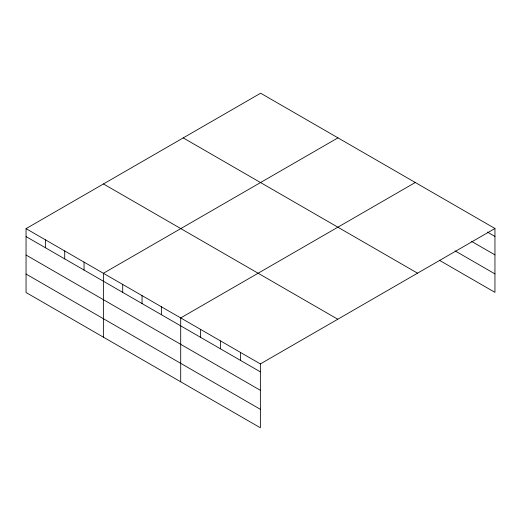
<?xml version="1.0" encoding="UTF-8"?>
<svg xmlns="http://www.w3.org/2000/svg" width="521" height="521" viewBox="0 0 521 521"><rect width="100%" height="100%" fill="white"/><g stroke="black" fill="none" stroke-linecap="round" stroke-linejoin="round"><path stroke-width="0.78" d="M439.32 260.24L494.95 292.353L494.95 228.491L260.63 93.213L26.05 228.647L26.05 292.509L260.37 427.787L260.37 363.925L26.05 228.647M337.953 137.857L103.373 273.291L103.373 337.152M415.283 182.5L180.702 317.934L180.702 381.795M260.37 363.925L494.95 228.491M487.395 232.06L494.95 236.423M471.596 241.399L494.95 254.88M455.113 250.901L494.95 273.896M183.216 137.902L417.536 273.186M103.464 183.952L337.784 319.236M26.05 236.573L260.37 371.857M26.05 255.03L260.37 390.314M26.05 274.046L260.37 409.33M240.455 352.43L240.455 360.356M220.533 340.929L220.533 348.862M200.618 329.428L200.618 337.361M161.367 306.771L161.367 314.697M142.038 295.609L142.038 303.541M122.709 284.446L122.709 292.379M84.044 262.128L84.044 270.054M64.715 250.966L64.715 258.898M45.379 239.803L45.379 247.735"/></g></svg>
